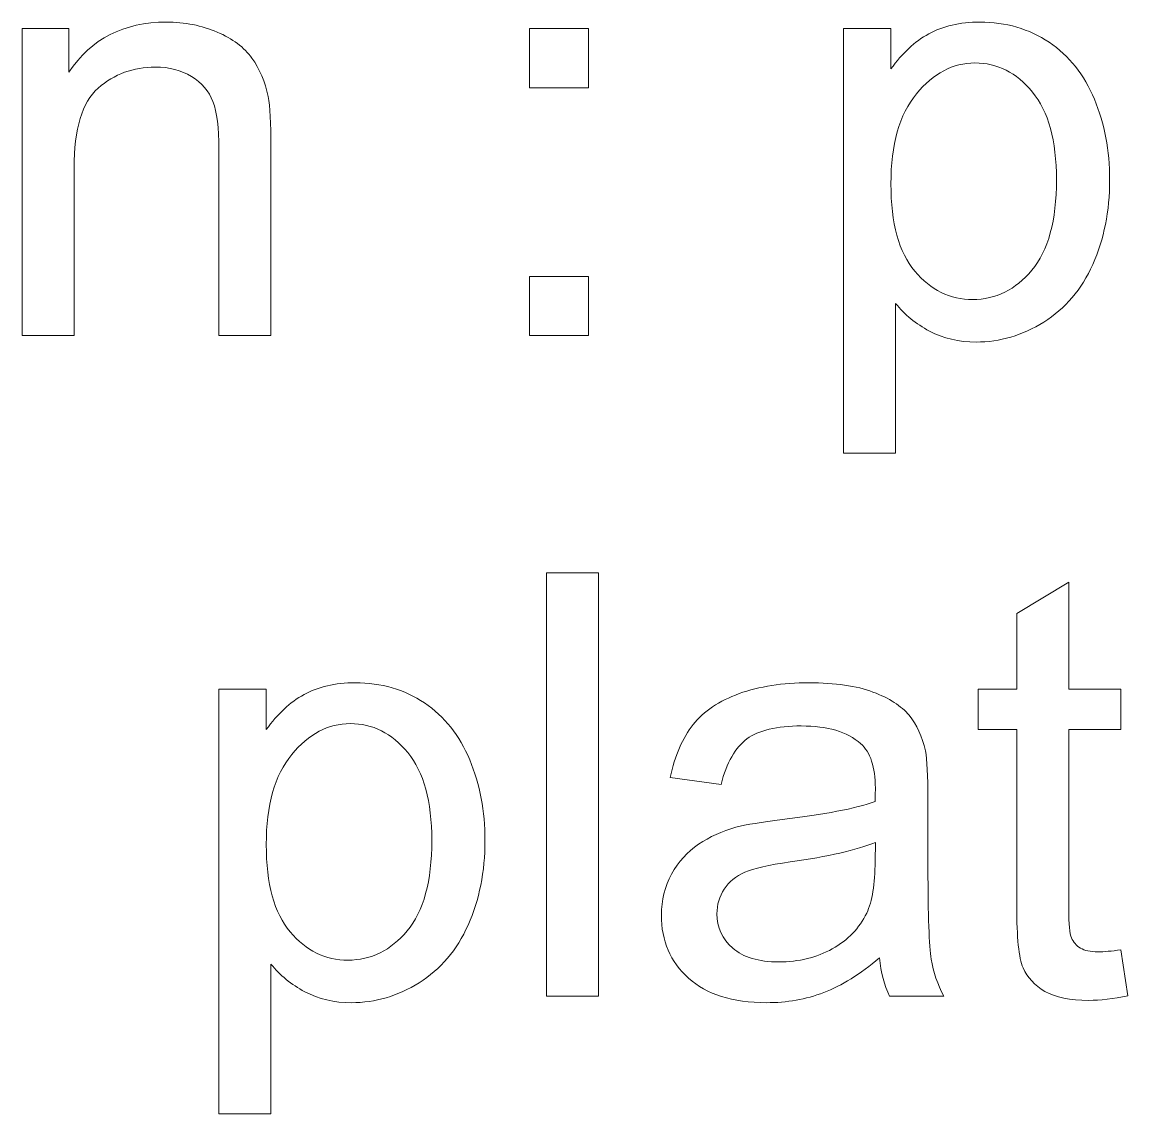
# Model space of a CAD drawing. Header units: centimetres. Extents: x -36.8 to 36.8, y -35.6 to 35.6.
# Drawn here: x 22.322 to 27.073, y 2.974 to 7.664 of the extents above; entities that cross this region are included whole.
import ezdxf

# ---------------------------------------------------------------- set-up
doc = ezdxf.new("R2010")
doc.units = ezdxf.units.CM
doc.header["$MEASUREMENT"] = 0
doc.layers.add('Layer 1', color=7, linetype='Continuous')

msp = doc.modelspace()

# ---------------------------------------------------------------- linework, layer by layer
at = {"layer": 'Layer 1', "color": 250, "lineweight": 9}
for points, knots in [([(22.32191, 6.31732), (22.32191, 6.31732), (22.32191, 7.63558), (22.32191, 7.63558), (22.32191, 7.63558), (22.32191, 7.63558), (22.32191, 7.63558), (22.32191, 7.63558), (22.52257, 7.63558), (22.52257, 7.63558), (22.52257, 7.63558), (22.52257, 7.63558), (22.52257, 7.63558), (22.52257, 7.63558), (22.52257, 7.44847), (22.52257, 7.44847), (22.52257, 7.44847), (22.52257, 7.44847), (22.52257, 7.44847), (22.61909, 7.59198), (22.75879, 7.66352), (22.94125, 7.66352), (22.94125, 7.66352), (22.94125, 7.66352), (22.94125, 7.66352), (23.02083, 7.66352), (23.09365, 7.64913), (23.16011, 7.62076), (23.16011, 7.62076), (23.16011, 7.62076), (23.16011, 7.62076), (23.22657, 7.5924), (23.27654, 7.55472), (23.30956, 7.50858), (23.30956, 7.50858), (23.30956, 7.50858), (23.30956, 7.50858), (23.34257, 7.46244), (23.36585, 7.4074), (23.37897, 7.3439), (23.37897, 7.3439), (23.37897, 7.3439), (23.37897, 7.3439), (23.38702, 7.30242), (23.39125, 7.23003), (23.39125, 7.12673), (23.39125, 7.12673), (23.39125, 7.12673), (23.39125, 7.12673), (23.39125, 7.12673), (23.39125, 6.31732), (23.39125, 6.31732), (23.39125, 6.31732), (23.39125, 6.31732), (23.39125, 6.31732), (23.39125, 6.31732), (23.16773, 6.31732), (23.16773, 6.31732), (23.16773, 6.31732), (23.16773, 6.31732), (23.16773, 6.31732), (23.16773, 6.31732), (23.16773, 7.11827), (23.16773, 7.11827), (23.16773, 7.11827), (23.16773, 7.11827), (23.16773, 7.11827), (23.16773, 7.20928), (23.15926, 7.27744), (23.14191, 7.32231), (23.14191, 7.32231), (23.14191, 7.32231), (23.14191, 7.32231), (23.12455, 7.36719), (23.09365, 7.40317), (23.04962, 7.43026), (23.04962, 7.43026), (23.04962, 7.43026), (23.04962, 7.43026), (23.00559, 7.45693), (22.95352, 7.47048), (22.89426, 7.47048), (22.89426, 7.47048), (22.89426, 7.47048), (22.89426, 7.47048), (22.79944, 7.47048), (22.71773, 7.44042), (22.64872, 7.37989), (22.64872, 7.37989), (22.64872, 7.37989), (22.64872, 7.37989), (22.57972, 7.31977), (22.54543, 7.20505), (22.54543, 7.03656), (22.54543, 7.03656), (22.54543, 7.03656), (22.54543, 7.03656), (22.54543, 7.03656), (22.54543, 6.31732), (22.54543, 6.31732), (22.54543, 6.31732), (22.54543, 6.31732), (22.54543, 6.31732), (22.54543, 6.31732), (22.32191, 6.31732), (22.32191, 6.31732)], [0, 0, 0, 0, 0.0285714, 0.0285714, 0.0285714, 0.0571429, 0.0571429, 0.0571429, 0.0857143, 0.0857143, 0.0857143, 0.1142857, 0.1142857, 0.1142857, 0.1428571, 0.1428571, 0.1428571, 0.1714286, 0.1714286, 0.1714286, 0.2, 0.2, 0.2, 0.2285714, 0.2285714, 0.2285714, 0.2571429, 0.2571429, 0.2571429, 0.2857143, 0.2857143, 0.2857143, 0.3142857, 0.3142857, 0.3142857, 0.3428571, 0.3428571, 0.3428571, 0.3714286, 0.3714286, 0.3714286, 0.4, 0.4, 0.4, 0.4285714, 0.4285714, 0.4285714, 0.4571429, 0.4571429, 0.4571429, 0.4857143, 0.4857143, 0.4857143, 0.5142857, 0.5142857, 0.5142857, 0.5428571, 0.5428571, 0.5428571, 0.5714286, 0.5714286, 0.5714286, 0.6, 0.6, 0.6, 0.6285714, 0.6285714, 0.6285714, 0.6571429, 0.6571429, 0.6571429, 0.6857143, 0.6857143, 0.6857143, 0.7142857, 0.7142857, 0.7142857, 0.7428571, 0.7428571, 0.7428571, 0.7714286, 0.7714286, 0.7714286, 0.8, 0.8, 0.8, 0.8285714, 0.8285714, 0.8285714, 0.8571429, 0.8571429, 0.8571429, 0.8857143, 0.8857143, 0.8857143, 0.9142857, 0.9142857, 0.9142857, 0.9428571, 0.9428571, 0.9428571, 0.9714286, 0.9714286, 0.9714286, 1, 1, 1, 1]), ([(25.85167, 5.81186), (25.85167, 5.81186), (25.85167, 7.63558), (25.85167, 7.63558), (25.85167, 7.63558), (25.85167, 7.63558), (25.85167, 7.63558), (25.85167, 7.63558), (26.05488, 7.63558), (26.05488, 7.63558), (26.05488, 7.63558), (26.05488, 7.63558), (26.05488, 7.63558), (26.05488, 7.63558), (26.05488, 7.46244), (26.05488, 7.46244), (26.05488, 7.46244), (26.05488, 7.46244), (26.05488, 7.46244), (26.10271, 7.52932), (26.15689, 7.5797), (26.21743, 7.61314), (26.21743, 7.61314), (26.21743, 7.61314), (26.21743, 7.61314), (26.27754, 7.64659), (26.35078, 7.66352), (26.43672, 7.66352), (26.43672, 7.66352), (26.43672, 7.66352), (26.43672, 7.66352), (26.54931, 7.66352), (26.64838, 7.63473), (26.73432, 7.57674), (26.73432, 7.57674), (26.73432, 7.57674), (26.73432, 7.57674), (26.82026, 7.51916), (26.88502, 7.43746), (26.92905, 7.33247), (26.92905, 7.33247), (26.92905, 7.33247), (26.92905, 7.33247), (26.97266, 7.22706), (26.99467, 7.11192), (26.99467, 6.98619), (26.99467, 6.98619), (26.99467, 6.98619), (26.99467, 6.98619), (26.99467, 6.85199), (26.97054, 6.73092), (26.92228, 6.62297), (26.92228, 6.62297), (26.92228, 6.62297), (26.92228, 6.62297), (26.87402, 6.51544), (26.80375, 6.43289), (26.71146, 6.37532), (26.71146, 6.37532), (26.71146, 6.37532), (26.71146, 6.37532), (26.6196, 6.31817), (26.52265, 6.28938), (26.42105, 6.28938), (26.42105, 6.28938), (26.42105, 6.28938), (26.42105, 6.28938), (26.34655, 6.28938), (26.27966, 6.30504), (26.22082, 6.33637), (26.22082, 6.33637), (26.22082, 6.33637), (26.22082, 6.33637), (26.16155, 6.3677), (26.11329, 6.40707), (26.07519, 6.4549), (26.07519, 6.4549), (26.07519, 6.4549), (26.07519, 6.4549), (26.07519, 6.4549), (26.07519, 5.81186), (26.07519, 5.81186), (26.07519, 5.81186), (26.07519, 5.81186), (26.07519, 5.81186), (26.07519, 5.81186), (25.85167, 5.81186), (25.85167, 5.81186)], [0, 0, 0, 0, 0.0344828, 0.0344828, 0.0344828, 0.0689655, 0.0689655, 0.0689655, 0.1034483, 0.1034483, 0.1034483, 0.137931, 0.137931, 0.137931, 0.1724138, 0.1724138, 0.1724138, 0.2068966, 0.2068966, 0.2068966, 0.2413793, 0.2413793, 0.2413793, 0.2758621, 0.2758621, 0.2758621, 0.3103448, 0.3103448, 0.3103448, 0.3448276, 0.3448276, 0.3448276, 0.3793103, 0.3793103, 0.3793103, 0.4137931, 0.4137931, 0.4137931, 0.4482759, 0.4482759, 0.4482759, 0.4827586, 0.4827586, 0.4827586, 0.5172414, 0.5172414, 0.5172414, 0.5517241, 0.5517241, 0.5517241, 0.5862069, 0.5862069, 0.5862069, 0.6206897, 0.6206897, 0.6206897, 0.6551724, 0.6551724, 0.6551724, 0.6896552, 0.6896552, 0.6896552, 0.7241379, 0.7241379, 0.7241379, 0.7586207, 0.7586207, 0.7586207, 0.7931034, 0.7931034, 0.7931034, 0.8275862, 0.8275862, 0.8275862, 0.862069, 0.862069, 0.862069, 0.8965517, 0.8965517, 0.8965517, 0.9310345, 0.9310345, 0.9310345, 0.9655172, 0.9655172, 0.9655172, 1, 1, 1, 1]), ([(24.50123, 7.38158), (24.50123, 7.38158), (24.50123, 7.63558), (24.50123, 7.63558), (24.50123, 7.63558), (24.50123, 7.63558), (24.50123, 7.63558), (24.50123, 7.63558), (24.75523, 7.63558), (24.75523, 7.63558), (24.75523, 7.63558), (24.75523, 7.63558), (24.75523, 7.63558), (24.75523, 7.63558), (24.75523, 7.38158), (24.75523, 7.38158), (24.75523, 7.38158), (24.75523, 7.38158), (24.75523, 7.38158), (24.75523, 7.38158), (24.50123, 7.38158), (24.50123, 7.38158)], [0, 0, 0, 0, 0.1428571, 0.1428571, 0.1428571, 0.2857143, 0.2857143, 0.2857143, 0.4285714, 0.4285714, 0.4285714, 0.5714286, 0.5714286, 0.5714286, 0.7142857, 0.7142857, 0.7142857, 0.8571429, 0.8571429, 0.8571429, 1, 1, 1, 1]), ([(26.05488, 6.96841), (26.05488, 6.7995), (26.08916, 6.67461), (26.15732, 6.59376), (26.15732, 6.59376), (26.15732, 6.59376), (26.15732, 6.59376), (26.2259, 6.5129), (26.30887, 6.47226), (26.40624, 6.47226), (26.40624, 6.47226), (26.40624, 6.47226), (26.40624, 6.47226), (26.5053, 6.47226), (26.58996, 6.51417), (26.66024, 6.59799), (26.66024, 6.59799), (26.66024, 6.59799), (26.66024, 6.59799), (26.73093, 6.68181), (26.76607, 6.81135), (26.76607, 6.98703), (26.76607, 6.98703), (26.76607, 6.98703), (26.76607, 6.98703), (26.76607, 7.15467), (26.73178, 7.27998), (26.66278, 7.36338), (26.66278, 7.36338), (26.66278, 7.36338), (26.66278, 7.36338), (26.59377, 7.44677), (26.51165, 7.48826), (26.41597, 7.48826), (26.41597, 7.48826), (26.41597, 7.48826), (26.41597, 7.48826), (26.32114, 7.48826), (26.23733, 7.44381), (26.16451, 7.35533), (26.16451, 7.35533), (26.16451, 7.35533), (26.16451, 7.35533), (26.09127, 7.26643), (26.05488, 7.13774), (26.05488, 6.96841)], [0, 0, 0, 0, 0.0666667, 0.0666667, 0.0666667, 0.1333333, 0.1333333, 0.1333333, 0.2, 0.2, 0.2, 0.2666667, 0.2666667, 0.2666667, 0.3333333, 0.3333333, 0.3333333, 0.4, 0.4, 0.4, 0.4666667, 0.4666667, 0.4666667, 0.5333333, 0.5333333, 0.5333333, 0.6, 0.6, 0.6, 0.6666667, 0.6666667, 0.6666667, 0.7333333, 0.7333333, 0.7333333, 0.8, 0.8, 0.8, 0.8666667, 0.8666667, 0.8666667, 0.9333333, 0.9333333, 0.9333333, 1, 1, 1, 1]), ([(24.50123, 6.31732), (24.50123, 6.31732), (24.50123, 6.57132), (24.50123, 6.57132), (24.50123, 6.57132), (24.50123, 6.57132), (24.50123, 6.57132), (24.50123, 6.57132), (24.75523, 6.57132), (24.75523, 6.57132), (24.75523, 6.57132), (24.75523, 6.57132), (24.75523, 6.57132), (24.75523, 6.57132), (24.75523, 6.31732), (24.75523, 6.31732), (24.75523, 6.31732), (24.75523, 6.31732), (24.75523, 6.31732), (24.75523, 6.31732), (24.50123, 6.31732), (24.50123, 6.31732)], [0, 0, 0, 0, 0.1428571, 0.1428571, 0.1428571, 0.2857143, 0.2857143, 0.2857143, 0.4285714, 0.4285714, 0.4285714, 0.5714286, 0.5714286, 0.5714286, 0.7142857, 0.7142857, 0.7142857, 0.8571429, 0.8571429, 0.8571429, 1, 1, 1, 1]), ([(24.57531, 3.47971), (24.57531, 3.47971), (24.57531, 5.29835), (24.57531, 5.29835), (24.57531, 5.29835), (24.57531, 5.29835), (24.57531, 5.29835), (24.57531, 5.29835), (24.79883, 5.29835), (24.79883, 5.29835), (24.79883, 5.29835), (24.79883, 5.29835), (24.79883, 5.29835), (24.79883, 5.29835), (24.79883, 3.47971), (24.79883, 3.47971), (24.79883, 3.47971), (24.79883, 3.47971), (24.79883, 3.47971), (24.79883, 3.47971), (24.57531, 3.47971), (24.57531, 3.47971)], [0, 0, 0, 0, 0.1428571, 0.1428571, 0.1428571, 0.2857143, 0.2857143, 0.2857143, 0.4285714, 0.4285714, 0.4285714, 0.5714286, 0.5714286, 0.5714286, 0.7142857, 0.7142857, 0.7142857, 0.8571429, 0.8571429, 0.8571429, 1, 1, 1, 1]), ([(27.04249, 3.6791), (27.04249, 3.6791), (27.07297, 3.48183), (27.07297, 3.48183), (27.07297, 3.48183), (27.07297, 3.48183), (27.07297, 3.48183), (27.01032, 3.4687), (26.95401, 3.46193), (26.90491, 3.46193), (26.90491, 3.46193), (26.90491, 3.46193), (26.90491, 3.46193), (26.82405, 3.46193), (26.7614, 3.47463), (26.71652, 3.50045), (26.71652, 3.50045), (26.71652, 3.50045), (26.71652, 3.50045), (26.67207, 3.52628), (26.64075, 3.55972), (26.62254, 3.60163), (26.62254, 3.60163), (26.62254, 3.60163), (26.62254, 3.60163), (26.60434, 3.64354), (26.59545, 3.73159), (26.59545, 3.86579), (26.59545, 3.86579), (26.59545, 3.86579), (26.59545, 3.86579), (26.59545, 3.86579), (26.59545, 4.62525), (26.59545, 4.62525), (26.59545, 4.62525), (26.59545, 4.62525), (26.59545, 4.62525), (26.59545, 4.62525), (26.43035, 4.62525), (26.43035, 4.62525), (26.43035, 4.62525), (26.43035, 4.62525), (26.43035, 4.62525), (26.43035, 4.62525), (26.43035, 4.79797), (26.43035, 4.79797), (26.43035, 4.79797), (26.43035, 4.79797), (26.43035, 4.79797), (26.43035, 4.79797), (26.59545, 4.79797), (26.59545, 4.79797), (26.59545, 4.79797), (26.59545, 4.79797), (26.59545, 4.79797), (26.59545, 4.79797), (26.59545, 5.12394), (26.59545, 5.12394), (26.59545, 5.12394), (26.59545, 5.12394), (26.59545, 5.12394), (26.59545, 5.12394), (26.81897, 5.25813), (26.81897, 5.25813), (26.81897, 5.25813), (26.81897, 5.25813), (26.81897, 5.25813), (26.81897, 5.25813), (26.81897, 4.79797), (26.81897, 4.79797), (26.81897, 4.79797), (26.81897, 4.79797), (26.81897, 4.79797), (26.81897, 4.79797), (27.04249, 4.79797), (27.04249, 4.79797), (27.04249, 4.79797), (27.04249, 4.79797), (27.04249, 4.79797), (27.04249, 4.79797), (27.04249, 4.62525), (27.04249, 4.62525), (27.04249, 4.62525), (27.04249, 4.62525), (27.04249, 4.62525), (27.04249, 4.62525), (26.81897, 4.62525), (26.81897, 4.62525), (26.81897, 4.62525), (26.81897, 4.62525), (26.81897, 4.62525), (26.81897, 4.62525), (26.81897, 3.85309), (26.81897, 3.85309), (26.81897, 3.85309), (26.81897, 3.85309), (26.81897, 3.85309), (26.81897, 3.78917), (26.82277, 3.7481), (26.83082, 3.7299), (26.83082, 3.7299), (26.83082, 3.7299), (26.83082, 3.7299), (26.83844, 3.7117), (26.85114, 3.6973), (26.86892, 3.6863), (26.86892, 3.6863), (26.86892, 3.6863), (26.86892, 3.6863), (26.8867, 3.67571), (26.9121, 3.67021), (26.94512, 3.67021), (26.94512, 3.67021), (26.94512, 3.67021), (26.94512, 3.67021), (26.96968, 3.67021), (27.00227, 3.67317), (27.04249, 3.6791)], [0, 0, 0, 0, 0.025641, 0.025641, 0.025641, 0.0512821, 0.0512821, 0.0512821, 0.0769231, 0.0769231, 0.0769231, 0.1025641, 0.1025641, 0.1025641, 0.1282051, 0.1282051, 0.1282051, 0.1538462, 0.1538462, 0.1538462, 0.1794872, 0.1794872, 0.1794872, 0.2051282, 0.2051282, 0.2051282, 0.2307692, 0.2307692, 0.2307692, 0.2564103, 0.2564103, 0.2564103, 0.2820513, 0.2820513, 0.2820513, 0.3076923, 0.3076923, 0.3076923, 0.3333333, 0.3333333, 0.3333333, 0.3589744, 0.3589744, 0.3589744, 0.3846154, 0.3846154, 0.3846154, 0.4102564, 0.4102564, 0.4102564, 0.4358974, 0.4358974, 0.4358974, 0.4615385, 0.4615385, 0.4615385, 0.4871795, 0.4871795, 0.4871795, 0.5128205, 0.5128205, 0.5128205, 0.5384615, 0.5384615, 0.5384615, 0.5641026, 0.5641026, 0.5641026, 0.5897436, 0.5897436, 0.5897436, 0.6153846, 0.6153846, 0.6153846, 0.6410256, 0.6410256, 0.6410256, 0.6666667, 0.6666667, 0.6666667, 0.6923077, 0.6923077, 0.6923077, 0.7179487, 0.7179487, 0.7179487, 0.7435897, 0.7435897, 0.7435897, 0.7692308, 0.7692308, 0.7692308, 0.7948718, 0.7948718, 0.7948718, 0.8205128, 0.8205128, 0.8205128, 0.8461538, 0.8461538, 0.8461538, 0.8717949, 0.8717949, 0.8717949, 0.8974359, 0.8974359, 0.8974359, 0.9230769, 0.9230769, 0.9230769, 0.9487179, 0.9487179, 0.9487179, 0.974359, 0.974359, 0.974359, 1, 1, 1, 1]), ([(23.16773, 2.97425), (23.16773, 2.97425), (23.16773, 4.79797), (23.16773, 4.79797), (23.16773, 4.79797), (23.16773, 4.79797), (23.16773, 4.79797), (23.16773, 4.79797), (23.37094, 4.79797), (23.37094, 4.79797), (23.37094, 4.79797), (23.37094, 4.79797), (23.37094, 4.79797), (23.37094, 4.79797), (23.37094, 4.62483), (23.37094, 4.62483), (23.37094, 4.62483), (23.37094, 4.62483), (23.37094, 4.62483), (23.41877, 4.69171), (23.47295, 4.74209), (23.5335, 4.77553), (23.5335, 4.77553), (23.5335, 4.77553), (23.5335, 4.77553), (23.5936, 4.80897), (23.66685, 4.82591), (23.75279, 4.82591), (23.75279, 4.82591), (23.75279, 4.82591), (23.75279, 4.82591), (23.86538, 4.82591), (23.96444, 4.79712), (24.05038, 4.73913), (24.05038, 4.73913), (24.05038, 4.73913), (24.05038, 4.73913), (24.13632, 4.68155), (24.2011, 4.59984), (24.24511, 4.49486), (24.24511, 4.49486), (24.24511, 4.49486), (24.24511, 4.49486), (24.28872, 4.38945), (24.31073, 4.27431), (24.31073, 4.14858), (24.31073, 4.14858), (24.31073, 4.14858), (24.31073, 4.14858), (24.31073, 4.01438), (24.2866, 3.89331), (24.23835, 3.78536), (24.23835, 3.78536), (24.23835, 3.78536), (24.23835, 3.78536), (24.19008, 3.67783), (24.11982, 3.59528), (24.02752, 3.53771), (24.02752, 3.53771), (24.02752, 3.53771), (24.02752, 3.53771), (23.93566, 3.48056), (23.83871, 3.45177), (23.73712, 3.45177), (23.73712, 3.45177), (23.73712, 3.45177), (23.73712, 3.45177), (23.66262, 3.45177), (23.59572, 3.46743), (23.53688, 3.49876), (23.53688, 3.49876), (23.53688, 3.49876), (23.53688, 3.49876), (23.47761, 3.53009), (23.42935, 3.56946), (23.39125, 3.61729), (23.39125, 3.61729), (23.39125, 3.61729), (23.39125, 3.61729), (23.39125, 3.61729), (23.39125, 2.97425), (23.39125, 2.97425), (23.39125, 2.97425), (23.39125, 2.97425), (23.39125, 2.97425), (23.39125, 2.97425), (23.16773, 2.97425), (23.16773, 2.97425)], [0, 0, 0, 0, 0.0344828, 0.0344828, 0.0344828, 0.0689655, 0.0689655, 0.0689655, 0.1034483, 0.1034483, 0.1034483, 0.137931, 0.137931, 0.137931, 0.1724138, 0.1724138, 0.1724138, 0.2068966, 0.2068966, 0.2068966, 0.2413793, 0.2413793, 0.2413793, 0.2758621, 0.2758621, 0.2758621, 0.3103448, 0.3103448, 0.3103448, 0.3448276, 0.3448276, 0.3448276, 0.3793103, 0.3793103, 0.3793103, 0.4137931, 0.4137931, 0.4137931, 0.4482759, 0.4482759, 0.4482759, 0.4827586, 0.4827586, 0.4827586, 0.5172414, 0.5172414, 0.5172414, 0.5517241, 0.5517241, 0.5517241, 0.5862069, 0.5862069, 0.5862069, 0.6206897, 0.6206897, 0.6206897, 0.6551724, 0.6551724, 0.6551724, 0.6896552, 0.6896552, 0.6896552, 0.7241379, 0.7241379, 0.7241379, 0.7586207, 0.7586207, 0.7586207, 0.7931034, 0.7931034, 0.7931034, 0.8275862, 0.8275862, 0.8275862, 0.862069, 0.862069, 0.862069, 0.8965517, 0.8965517, 0.8965517, 0.9310345, 0.9310345, 0.9310345, 0.9655172, 0.9655172, 0.9655172, 1, 1, 1, 1]), ([(26.00574, 3.64481), (25.92277, 3.57411), (25.84278, 3.52458), (25.76614, 3.49537), (25.76614, 3.49537), (25.76614, 3.49537), (25.76614, 3.49537), (25.68952, 3.46616), (25.60739, 3.45177), (25.51934, 3.45177), (25.51934, 3.45177), (25.51934, 3.45177), (25.51934, 3.45177), (25.37456, 3.45177), (25.26322, 3.48691), (25.18534, 3.5576), (25.18534, 3.5576), (25.18534, 3.5576), (25.18534, 3.5576), (25.10744, 3.62788), (25.06849, 3.71805), (25.06849, 3.82769), (25.06849, 3.82769), (25.06849, 3.82769), (25.06849, 3.82769), (25.06849, 3.89204), (25.08331, 3.95088), (25.11252, 4.00422), (25.11252, 4.00422), (25.11252, 4.00422), (25.11252, 4.00422), (25.14216, 4.05756), (25.18067, 4.09989), (25.22809, 4.13207), (25.22809, 4.13207), (25.22809, 4.13207), (25.22809, 4.13207), (25.27592, 4.16424), (25.32926, 4.18879), (25.38896, 4.2053), (25.38896, 4.2053), (25.38896, 4.2053), (25.38896, 4.2053), (25.43299, 4.21673), (25.49944, 4.22774), (25.58792, 4.23875), (25.58792, 4.23875), (25.58792, 4.23875), (25.58792, 4.23875), (25.76826, 4.25991), (25.90161, 4.28574), (25.9867, 4.31537), (25.9867, 4.31537), (25.9867, 4.31537), (25.9867, 4.31537), (25.98755, 4.34585), (25.98797, 4.36532), (25.98797, 4.37337), (25.98797, 4.37337), (25.98797, 4.37337), (25.98797, 4.37337), (25.98797, 4.46396), (25.9668, 4.52788), (25.92447, 4.56514), (25.92447, 4.56514), (25.92447, 4.56514), (25.92447, 4.56514), (25.86732, 4.61551), (25.78223, 4.64049), (25.66962, 4.64049), (25.66962, 4.64049), (25.66962, 4.64049), (25.66962, 4.64049), (25.56421, 4.64049), (25.48632, 4.62186), (25.43637, 4.58503), (25.43637, 4.58503), (25.43637, 4.58503), (25.43637, 4.58503), (25.38599, 4.5482), (25.34916, 4.48301), (25.32503, 4.38902), (25.32503, 4.38902), (25.32503, 4.38902), (25.32503, 4.38902), (25.32503, 4.38902), (25.10659, 4.41951), (25.10659, 4.41951), (25.10659, 4.41951), (25.10659, 4.41951), (25.10659, 4.41951), (25.12649, 4.51306), (25.15908, 4.58884), (25.2048, 4.64641), (25.2048, 4.64641), (25.2048, 4.64641), (25.2048, 4.64641), (25.25052, 4.70399), (25.31656, 4.74802), (25.40292, 4.77934), (25.40292, 4.77934), (25.40292, 4.77934), (25.40292, 4.77934), (25.48886, 4.81024), (25.58919, 4.82591), (25.70264, 4.82591), (25.70264, 4.82591), (25.70264, 4.82591), (25.70264, 4.82591), (25.81525, 4.82591), (25.9071, 4.81279), (25.97781, 4.78612), (25.97781, 4.78612), (25.97781, 4.78612), (25.97781, 4.78612), (26.04808, 4.75945), (26.10015, 4.72643), (26.13317, 4.6862), (26.13317, 4.6862), (26.13317, 4.6862), (26.13317, 4.6862), (26.16618, 4.64599), (26.18948, 4.59519), (26.20302, 4.5338), (26.20302, 4.5338), (26.20302, 4.5338), (26.20302, 4.5338), (26.21022, 4.49571), (26.21404, 4.42712), (26.21404, 4.32849), (26.21404, 4.32849), (26.21404, 4.32849), (26.21404, 4.32849), (26.21404, 4.32849), (26.21404, 4.03216), (26.21404, 4.03216), (26.21404, 4.03216), (26.21404, 4.03216), (26.21404, 4.03216), (26.21404, 3.82515), (26.21869, 3.69434), (26.228, 3.63888), (26.228, 3.63888), (26.228, 3.63888), (26.228, 3.63888), (26.23689, 3.58343), (26.25552, 3.53051), (26.28261, 3.47971), (26.28261, 3.47971), (26.28261, 3.47971), (26.28261, 3.47971), (26.28261, 3.47971), (26.04893, 3.47971), (26.04893, 3.47971), (26.04893, 3.47971), (26.04893, 3.47971), (26.04893, 3.47971), (26.02649, 3.5267), (26.0121, 3.58173), (26.00574, 3.64481)], [0, 0, 0, 0, 0.0188679, 0.0188679, 0.0188679, 0.0377358, 0.0377358, 0.0377358, 0.0566038, 0.0566038, 0.0566038, 0.0754717, 0.0754717, 0.0754717, 0.0943396, 0.0943396, 0.0943396, 0.1132075, 0.1132075, 0.1132075, 0.1320755, 0.1320755, 0.1320755, 0.1509434, 0.1509434, 0.1509434, 0.1698113, 0.1698113, 0.1698113, 0.1886792, 0.1886792, 0.1886792, 0.2075472, 0.2075472, 0.2075472, 0.2264151, 0.2264151, 0.2264151, 0.245283, 0.245283, 0.245283, 0.2641509, 0.2641509, 0.2641509, 0.2830189, 0.2830189, 0.2830189, 0.3018868, 0.3018868, 0.3018868, 0.3207547, 0.3207547, 0.3207547, 0.3396226, 0.3396226, 0.3396226, 0.3584906, 0.3584906, 0.3584906, 0.3773585, 0.3773585, 0.3773585, 0.3962264, 0.3962264, 0.3962264, 0.4150943, 0.4150943, 0.4150943, 0.4339623, 0.4339623, 0.4339623, 0.4528302, 0.4528302, 0.4528302, 0.4716981, 0.4716981, 0.4716981, 0.490566, 0.490566, 0.490566, 0.509434, 0.509434, 0.509434, 0.5283019, 0.5283019, 0.5283019, 0.5471698, 0.5471698, 0.5471698, 0.5660377, 0.5660377, 0.5660377, 0.5849057, 0.5849057, 0.5849057, 0.6037736, 0.6037736, 0.6037736, 0.6226415, 0.6226415, 0.6226415, 0.6415094, 0.6415094, 0.6415094, 0.6603774, 0.6603774, 0.6603774, 0.6792453, 0.6792453, 0.6792453, 0.6981132, 0.6981132, 0.6981132, 0.7169811, 0.7169811, 0.7169811, 0.7358491, 0.7358491, 0.7358491, 0.754717, 0.754717, 0.754717, 0.7735849, 0.7735849, 0.7735849, 0.7924528, 0.7924528, 0.7924528, 0.8113208, 0.8113208, 0.8113208, 0.8301887, 0.8301887, 0.8301887, 0.8490566, 0.8490566, 0.8490566, 0.8679245, 0.8679245, 0.8679245, 0.8867925, 0.8867925, 0.8867925, 0.9056604, 0.9056604, 0.9056604, 0.9245283, 0.9245283, 0.9245283, 0.9433962, 0.9433962, 0.9433962, 0.9622642, 0.9622642, 0.9622642, 0.9811321, 0.9811321, 0.9811321, 1, 1, 1, 1]), ([(23.37094, 4.1308), (23.37094, 3.96189), (23.40522, 3.837), (23.47338, 3.75615), (23.47338, 3.75615), (23.47338, 3.75615), (23.47338, 3.75615), (23.54196, 3.67529), (23.62493, 3.63465), (23.7223, 3.63465), (23.7223, 3.63465), (23.7223, 3.63465), (23.7223, 3.63465), (23.82136, 3.63465), (23.90602, 3.67656), (23.9763, 3.76038), (23.9763, 3.76038), (23.9763, 3.76038), (23.9763, 3.76038), (24.047, 3.8442), (24.08213, 3.97374), (24.08213, 4.14942), (24.08213, 4.14942), (24.08213, 4.14942), (24.08213, 4.14942), (24.08213, 4.31706), (24.04785, 4.44237), (23.97884, 4.52577), (23.97884, 4.52577), (23.97884, 4.52577), (23.97884, 4.52577), (23.90983, 4.60916), (23.82771, 4.65065), (23.73203, 4.65065), (23.73203, 4.65065), (23.73203, 4.65065), (23.73203, 4.65065), (23.63721, 4.65065), (23.55339, 4.6062), (23.48057, 4.51772), (23.48057, 4.51772), (23.48057, 4.51772), (23.48057, 4.51772), (23.40734, 4.42881), (23.37094, 4.30013), (23.37094, 4.1308)], [0, 0, 0, 0, 0.0666667, 0.0666667, 0.0666667, 0.1333333, 0.1333333, 0.1333333, 0.2, 0.2, 0.2, 0.2666667, 0.2666667, 0.2666667, 0.3333333, 0.3333333, 0.3333333, 0.4, 0.4, 0.4, 0.4666667, 0.4666667, 0.4666667, 0.5333333, 0.5333333, 0.5333333, 0.6, 0.6, 0.6, 0.6666667, 0.6666667, 0.6666667, 0.7333333, 0.7333333, 0.7333333, 0.8, 0.8, 0.8, 0.8666667, 0.8666667, 0.8666667, 0.9333333, 0.9333333, 0.9333333, 1, 1, 1, 1]), ([(25.98797, 4.14011), (25.90669, 4.10709), (25.78477, 4.07915), (25.62221, 4.05629), (25.62221, 4.05629), (25.62221, 4.05629), (25.62221, 4.05629), (25.52992, 4.04317), (25.46473, 4.02835), (25.42663, 4.01184), (25.42663, 4.01184), (25.42663, 4.01184), (25.42663, 4.01184), (25.38853, 3.99533), (25.35932, 3.9712), (25.33858, 3.93987), (25.33858, 3.93987), (25.33858, 3.93987), (25.33858, 3.93987), (25.31784, 3.90812), (25.30725, 3.87299), (25.30725, 3.83404), (25.30725, 3.83404), (25.30725, 3.83404), (25.30725, 3.83404), (25.30725, 3.7752), (25.32969, 3.72567), (25.37499, 3.6863), (25.37499, 3.6863), (25.37499, 3.6863), (25.37499, 3.6863), (25.42028, 3.64693), (25.48632, 3.62703), (25.5731, 3.62703), (25.5731, 3.62703), (25.5731, 3.62703), (25.5731, 3.62703), (25.65904, 3.62703), (25.73566, 3.64566), (25.80297, 3.68333), (25.80297, 3.68333), (25.80297, 3.68333), (25.80297, 3.68333), (25.86986, 3.72059), (25.91939, 3.77181), (25.95072, 3.83658), (25.95072, 3.83658), (25.95072, 3.83658), (25.95072, 3.83658), (25.97485, 3.88696), (25.9867, 3.96104), (25.9867, 4.05883), (25.9867, 4.05883), (25.9867, 4.05883), (25.9867, 4.05883), (25.9867, 4.05883), (25.98797, 4.14011), (25.98797, 4.14011)], [0, 0, 0, 0, 0.0526316, 0.0526316, 0.0526316, 0.1052632, 0.1052632, 0.1052632, 0.1578947, 0.1578947, 0.1578947, 0.2105263, 0.2105263, 0.2105263, 0.2631579, 0.2631579, 0.2631579, 0.3157895, 0.3157895, 0.3157895, 0.3684211, 0.3684211, 0.3684211, 0.4210526, 0.4210526, 0.4210526, 0.4736842, 0.4736842, 0.4736842, 0.5263158, 0.5263158, 0.5263158, 0.5789474, 0.5789474, 0.5789474, 0.6315789, 0.6315789, 0.6315789, 0.6842105, 0.6842105, 0.6842105, 0.7368421, 0.7368421, 0.7368421, 0.7894737, 0.7894737, 0.7894737, 0.8421053, 0.8421053, 0.8421053, 0.8947368, 0.8947368, 0.8947368, 0.9473684, 0.9473684, 0.9473684, 1, 1, 1, 1])]:
    msp.add_open_spline(points, degree=3, knots=knots, dxfattribs=at)

doc.saveas('drawing.dxf')
